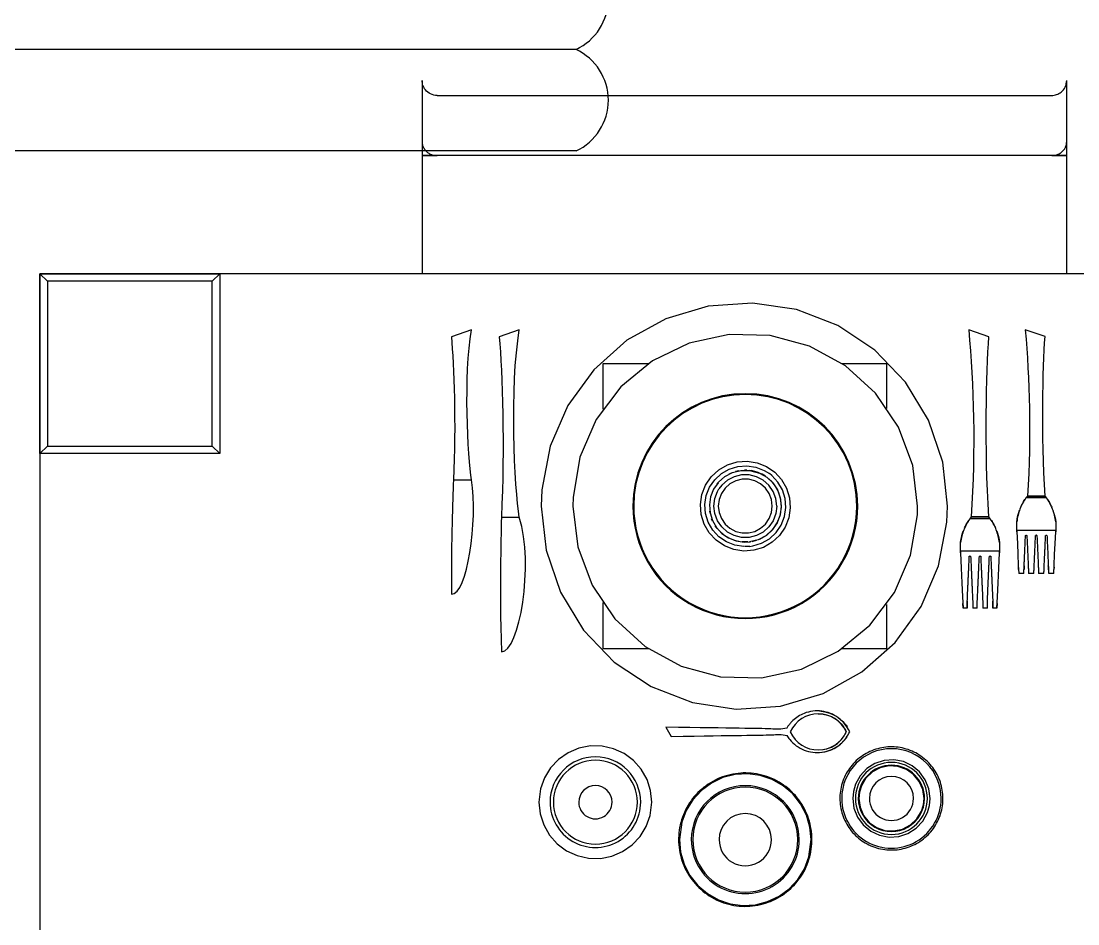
# Model space of a CAD drawing. Header units: metres. Extents: x -658 to -58, y -713 to -118.
# Drawn here: x -100.904 to -100.199, y -196.78 to -196.178 of the extents above; entities that cross this region are included whole.
import ezdxf

# ---------------------------------------------------------------- set-up
doc = ezdxf.new("R2010")
doc.units = ezdxf.units.M
doc.header["$LTSCALE"] = 100
for name, color, linetype in [('DUCT', 4, 'Continuous'), ('plan', 8, 'Continuous'), ('REF-PIPE', 6, 'Continuous')]:
    doc.layers.add(name, color=color, linetype=linetype)

# ---------------------------------------------------------------- blocks, each defined once
blk = doc.blocks.new('Dinner_table_with_dinner_set_and_chairs_18111 - Dinner_table_with_dinner_set_and_chairs_18111-814789-الدور الاول')
for p, q in [((2.34, 0.12), (2.34, 0.88)), ((1.92234, 0.30245), (1.91876, 0.30867)), ((1.775, 0.25), (1.775, 0.22055)), ((1.80532, 0.25), (1.775, 0.25)), ((1.96443, 0.25), (1.93389, 0.25)), ((1.96443, 0.21941), (1.96443, 0.25)), ((1.7014, 0.22006), (1.70153, 0.22302)), ((1.70153, 0.22302), (1.70432, 0.22302)), ((1.70153, 0.22302), (1.70432, 0.22302)), ((1.70792, 0.22302), (1.71102, 0.22302)), ((1.71462, 0.22302), (1.71772, 0.22302)), ((1.72132, 0.22302), (1.72411, 0.22302)), ((1.72132, 0.22302), (1.72411, 0.22302)), ((1.72411, 0.22302), (1.72424, 0.22006)), ((1.66362, 0.19993), (1.66702, 0.19993)), ((1.67022, 0.19993), (1.67372, 0.19993)), ((1.67692, 0.19993), (1.68042, 0.19993)), ((1.68362, 0.19993), (1.68702, 0.19993)), ((1.66343, 0.19581), (1.6635, 0.19725)), ((1.68714, 0.19725), (1.68721, 0.19581)), ((1.69982, 0.17931), (1.69982, 0.18511)), ((1.69982, 0.18511), (1.72582, 0.18511)), ((1.72582, 0.18511), (1.72582, 0.17931)), ((1.86488, 0.17859), (1.86184, 0.17781)), ((1.86634, 0.18184), (1.87004, 0.182)), ((1.86783, 0.17894), (1.87144, 0.1789)), ((1.87374, 0.1786), (1.8768, 0.17783)), ((1.87928, 0.17687), (1.88175, 0.17558)), ((1.66232, 0.16539), (1.66232, 0.17118)), ((1.66232, 0.17118), (1.68832, 0.17118)), ((1.68832, 0.17118), (1.68832, 0.16539)), ((1.88419, 0.17391), (1.88605, 0.17229)), ((1.88822, 0.16991), (1.88949, 0.16815)), ((1.70598, 0.16347), (1.71966, 0.16347)), ((1.70693, 0.16218), (1.71872, 0.16218)), ((1.71872, 0.16218), (1.70693, 0.16218)), ((1.89119, 0.1651), (1.89189, 0.16341)), ((2.03217, 0.16227), (2.02017, 0.16227)), ((1.89294, 0.15977), (1.89318, 0.15836)), ((1.66848, 0.14954), (1.68216, 0.14954)), ((1.66943, 0.14826), (1.68122, 0.14826)), ((1.68122, 0.14826), (1.66943, 0.14826)), ((1.85158, 0.13887), (1.85369, 0.13682)), ((2.06411, 0.1375), (2.05211, 0.1375)), ((1.86659, 0.13118), (1.85997, 0.13295)), ((1.86845, 0.13103), (1.87005, 0.13102)), ((1.87381, 0.13143), (1.87585, 0.13191)), ((1.87894, 0.13301), (1.88063, 0.13383)), ((2.225, 0.115), (2.22, 0.12)), ((2.22, 0), (2.22, 0.12)), ((2.22, 0.12), (2.34, 0.12)), ((2.34, 0.12), (2.335, 0.115)), ((2.34, 0.12), (2.34, 0)), ((2.34, 0), (2.34, 0.12)), ((2.225, 0.115), (2.225, 0.005)), ((2.335, 0.115), (2.225, 0.115)), ((2.335, 0.005), (2.335, 0.115)), ((1.775, 0.08991), (1.775, 0.06)), ((1.96443, 0.06), (1.96443, 0.09036)), ((1.775, 0.06), (1.80496, 0.06)), ((1.93354, 0.06), (1.96443, 0.06)), ((1.66943, 0.04185), (1.68261, 0.0374)), ((1.70693, 0.042), (1.72028, 0.03749)), ((2.02017, 0.0375), (2.03352, 0.04202)), ((2.05211, 0.0375), (2.06546, 0.04202)), ((0.12, 0), (2.22, 0)), ((1.655, 0), (1.655, -0.07881)), ((2.085, -0.07881), (2.085, 0)), ((2.22, 0), (2.225, 0.005)), ((2.34, 0), (2.22, 0)), ((2.22, 0), (2.34, 0)), ((2.225, 0.005), (2.335, 0.005)), ((2.34, 0), (2.335, 0.005)), ((1.655, -0.07881), (1.655, -0.08797)), ((1.655, -0.07881), (1.665, -0.07881)), ((1.665, -0.07881), (1.655, -0.07881)), ((1.665, -0.07881), (2.075, -0.07881)), ((1.665, -0.07881), (2.075, -0.07881)), ((2.075, -0.07881), (2.085, -0.07881)), ((2.085, -0.07881), (2.075, -0.07881)), ((2.085, -0.08797), (2.085, -0.07881)), ((1.655, -0.08797), (1.655, -0.12886)), ((2.085, -0.12886), (2.085, -0.08797)), ((2.075, -0.11894), (1.665, -0.11894))]:
    blk.add_line(p, q)
at = {"flags": 128}
for points in [[(1.91393, 0.3775), (1.91389, 0.37928), (1.91379, 0.38106), (1.91361, 0.38283), (1.91336, 0.38459), (1.91304, 0.38634), (1.91265, 0.38808), (1.91219, 0.3898), (1.91167, 0.3915), (1.91108, 0.39318), (1.91042, 0.39483), (1.90969, 0.39645), (1.9089, 0.39805), (1.90805, 0.39961), (1.90713, 0.40114), (1.90616, 0.40263), (1.90512, 0.40408), (1.90403, 0.40548), (1.90288, 0.40684), (1.90168, 0.40816), (1.90043, 0.40942), (1.89913, 0.41064), (1.89778, 0.4118), (1.89639, 0.4129), (1.89495, 0.41395), (1.89347, 0.41495), (1.89195, 0.41588), (1.8904, 0.41675), (1.88882, 0.41755), (1.8872, 0.4183), (1.88555, 0.41898), (1.88388, 0.41959), (1.88219, 0.42013), (1.88047, 0.42061), (1.87874, 0.42101), (1.87699, 0.42135), (1.87523, 0.42162), (1.87346, 0.42182), (1.87169, 0.42194), (1.86991, 0.422), (1.86813, 0.42198), (1.86635, 0.42189), (1.86458, 0.42173), (1.86281, 0.42151), (1.86106, 0.42121), (1.85932, 0.42084), (1.85759, 0.4204), (1.85589, 0.41989), (1.8542, 0.41931), (1.85254, 0.41867), (1.85091, 0.41796), (1.84931, 0.41719), (1.84773, 0.41635), (1.8462, 0.41546), (1.8447, 0.4145), (1.84324, 0.41348), (1.84182, 0.4124), (1.84045, 0.41127), (1.83912, 0.41008), (1.83784, 0.40885), (1.83661, 0.40756), (1.83544, 0.40622), (1.83432, 0.40484), (1.83325, 0.40341), (1.83224, 0.40195), (1.8313, 0.40044), (1.83041, 0.3989), (1.82958, 0.39732), (1.82882, 0.39571), (1.82813, 0.39407), (1.8275, 0.39241), (1.82694, 0.39072), (1.82644, 0.38901), (1.82602, 0.38728), (1.82566, 0.38554), (1.82537, 0.38378), (1.82516, 0.38201), (1.82501, 0.38024), (1.82494, 0.37846), (1.82493, 0.3775)], [(1.91338, 0.3775), (1.91258, 0.38587), (1.91019, 0.39394), (1.90631, 0.40141), (1.90108, 0.40799), (1.89469, 0.41347), (1.88738, 0.41762), (1.87941, 0.42031), (1.87107, 0.42142), (1.86267, 0.42093), (1.85452, 0.41885), (1.84692, 0.41525), (1.84014, 0.41027), (1.83443, 0.40409), (1.83, 0.39694), (1.82702, 0.38907), (1.82547, 0.3775)], [(2.00707, 0.3525), (2.00626, 0.36025), (2.00388, 0.36767), (2.00002, 0.37443), (1.99485, 0.38026), (1.98859, 0.3849), (1.98151, 0.38815), (1.97391, 0.38987), (1.96612, 0.38999), (1.95847, 0.38851), (1.95129, 0.38548), (1.94489, 0.38104), (1.93954, 0.37538), (1.93547, 0.36874), (1.93286, 0.3614), (1.93179, 0.3525)], [(1.80633, 0.35), (1.8063, 0.35138), (1.80622, 0.35275), (1.80608, 0.35412), (1.80589, 0.35548), (1.80564, 0.35683), (1.80534, 0.35818), (1.80499, 0.35951), (1.80458, 0.36082), (1.80412, 0.36212), (1.80361, 0.3634), (1.80305, 0.36465), (1.80244, 0.36588), (1.80178, 0.36709), (1.80107, 0.36827), (1.80032, 0.36942), (1.79952, 0.37054), (1.79868, 0.37163), (1.79779, 0.37268), (1.79686, 0.3737), (1.79589, 0.37468), (1.79489, 0.37562), (1.79385, 0.37651), (1.79277, 0.37737), (1.79166, 0.37818), (1.79051, 0.37895), (1.78934, 0.37967), (1.78814, 0.38034), (1.78692, 0.38096), (1.78566, 0.38154), (1.78439, 0.38206), (1.7831, 0.38253), (1.78179, 0.38296), (1.78046, 0.38332), (1.77913, 0.38364), (1.77777, 0.3839), (1.77641, 0.38411), (1.77505, 0.38426), (1.77367, 0.38436), (1.7723, 0.3844), (1.77092, 0.38438), (1.76955, 0.38432), (1.76818, 0.38419), (1.76681, 0.38402), (1.76546, 0.38379), (1.76411, 0.3835), (1.76278, 0.38316), (1.76146, 0.38277), (1.76016, 0.38232), (1.75887, 0.38183), (1.75761, 0.38128), (1.75637, 0.38068), (1.75516, 0.38004), (1.75397, 0.37934), (1.75281, 0.3786), (1.75168, 0.37781), (1.75059, 0.37698), (1.74953, 0.37611), (1.7485, 0.37519), (1.74751, 0.37423), (1.74656, 0.37324), (1.74565, 0.3722), (1.74479, 0.37113), (1.74396, 0.37003), (1.74318, 0.3689), (1.74245, 0.36773), (1.74177, 0.36654), (1.74113, 0.36532), (1.74054, 0.36408), (1.74, 0.36281), (1.73952, 0.36152), (1.73908, 0.36022), (1.7387, 0.3589), (1.73837, 0.35756), (1.73809, 0.35621), (1.73787, 0.35485), (1.73771, 0.35349), (1.73759, 0.35212), (1.73754, 0.35074), (1.73753, 0.35)], [(1.79771, 0.35), (1.7969, 0.35641), (1.79452, 0.36242), (1.79072, 0.36765), (1.78574, 0.37177), (1.77989, 0.37453), (1.77354, 0.37574), (1.76709, 0.37533), (1.76094, 0.37333), (1.75548, 0.36986), (1.75106, 0.36515), (1.74795, 0.35948), (1.74658, 0.35473), (1.74614, 0.35)], [(1.82493, 0.3775), (1.82496, 0.37572), (1.82507, 0.37394), (1.82525, 0.37217), (1.8255, 0.37041), (1.82581, 0.36866), (1.8262, 0.36692), (1.82666, 0.3652), (1.82719, 0.3635), (1.82778, 0.36182), (1.82844, 0.36017), (1.82917, 0.35855), (1.82996, 0.35695), (1.83081, 0.35539), (1.83172, 0.35386), (1.8327, 0.35237), (1.83373, 0.35092), (1.83483, 0.34952), (1.83597, 0.34816), (1.83717, 0.34684), (1.83842, 0.34558), (1.83973, 0.34436), (1.84107, 0.3432), (1.84247, 0.3421), (1.84391, 0.34105), (1.84538, 0.34005), (1.8469, 0.33912), (1.84845, 0.33825), (1.85004, 0.33745), (1.85166, 0.3367), (1.8533, 0.33602), (1.85497, 0.33541), (1.85667, 0.33487), (1.85838, 0.33439), (1.86012, 0.33399), (1.86186, 0.33365), (1.86362, 0.33338), (1.86539, 0.33318), (1.86717, 0.33306), (1.86895, 0.333), (1.87073, 0.33302), (1.8725, 0.33311), (1.87428, 0.33327), (1.87604, 0.33349), (1.8778, 0.33379), (1.87954, 0.33416), (1.88126, 0.3346), (1.88297, 0.33511), (1.88465, 0.33569), (1.88631, 0.33633), (1.88795, 0.33704), (1.88955, 0.33781), (1.89112, 0.33865), (1.89266, 0.33954), (1.89416, 0.3405), (1.89562, 0.34152), (1.89703, 0.3426), (1.89841, 0.34373), (1.89973, 0.34492), (1.90101, 0.34615), (1.90224, 0.34744), (1.90342, 0.34878), (1.90454, 0.35016), (1.9056, 0.35159), (1.90661, 0.35305), (1.90756, 0.35456), (1.90845, 0.3561), (1.90927, 0.35768), (1.91003, 0.35929), (1.91073, 0.36093), (1.91136, 0.36259), (1.91192, 0.36428), (1.91241, 0.36599), (1.91284, 0.36772), (1.9132, 0.36946), (1.91348, 0.37122), (1.9137, 0.37299), (1.91384, 0.37476), (1.91392, 0.37654), (1.91393, 0.3775)], [(1.82547, 0.3775), (1.82628, 0.36913), (1.82866, 0.36106), (1.83254, 0.35359), (1.83777, 0.34701), (1.84416, 0.34153), (1.85148, 0.33738), (1.85945, 0.33469), (1.86779, 0.33358), (1.87618, 0.33407), (1.88434, 0.33615), (1.89194, 0.33975), (1.89872, 0.34473), (1.90443, 0.35091), (1.90885, 0.35806), (1.91183, 0.36593), (1.91338, 0.3775)], [(1.7937, 0.35), (1.79289, 0.35589), (1.79051, 0.36135), (1.78675, 0.36595), (1.78188, 0.36937), (1.77626, 0.37134), (1.77032, 0.37172), (1.76451, 0.37047), (1.75924, 0.3677), (1.75493, 0.3636), (1.75188, 0.35849), (1.75057, 0.35425), (1.75015, 0.35)], [(1.93179, 0.3525), (1.93259, 0.34475), (1.93498, 0.33733), (1.93884, 0.33057), (1.94401, 0.32474), (1.95027, 0.3201), (1.95735, 0.31685), (1.96495, 0.31513), (1.97274, 0.31501), (1.98039, 0.31649), (1.98756, 0.31952), (1.99397, 0.32396), (1.99932, 0.32962), (2.00339, 0.33626), (2.006, 0.3436), (2.00707, 0.3525)], [(1.73753, 0.35), (1.73756, 0.34862), (1.73764, 0.34725), (1.73778, 0.34588), (1.73797, 0.34452), (1.73821, 0.34317), (1.73851, 0.34182), (1.73887, 0.34049), (1.73927, 0.33918), (1.73973, 0.33788), (1.74024, 0.3366), (1.7408, 0.33535), (1.74142, 0.33412), (1.74208, 0.33291), (1.74278, 0.33173), (1.74354, 0.33058), (1.74434, 0.32946), (1.74518, 0.32837), (1.74607, 0.32732), (1.74699, 0.3263), (1.74796, 0.32532), (1.74897, 0.32438), (1.75001, 0.32349), (1.75109, 0.32263), (1.7522, 0.32182), (1.75334, 0.32105), (1.75451, 0.32033), (1.75571, 0.31966), (1.75694, 0.31904), (1.75819, 0.31846), (1.75946, 0.31794), (1.76076, 0.31747), (1.76206, 0.31704), (1.76339, 0.31668), (1.76473, 0.31636), (1.76608, 0.3161), (1.76744, 0.31589), (1.76881, 0.31574), (1.77018, 0.31564), (1.77156, 0.3156), (1.77293, 0.31562), (1.77431, 0.31568), (1.77568, 0.31581), (1.77704, 0.31598), (1.7784, 0.31621), (1.77974, 0.3165), (1.78108, 0.31684), (1.7824, 0.31723), (1.7837, 0.31768), (1.78498, 0.31817), (1.78624, 0.31872), (1.78748, 0.31932), (1.7887, 0.31996), (1.78988, 0.32066), (1.79104, 0.3214), (1.79217, 0.32219), (1.79327, 0.32302), (1.79433, 0.32389), (1.79536, 0.32481), (1.79634, 0.32577), (1.79729, 0.32676), (1.7982, 0.3278), (1.79907, 0.32887), (1.79989, 0.32997), (1.80067, 0.3311), (1.8014, 0.33227), (1.80209, 0.33346), (1.80273, 0.33468), (1.80332, 0.33592), (1.80385, 0.33719), (1.80434, 0.33848), (1.80477, 0.33978), (1.80516, 0.3411), (1.80549, 0.34244), (1.80576, 0.34379), (1.80598, 0.34515), (1.80615, 0.34651), (1.80626, 0.34788), (1.80632, 0.34926), (1.80633, 0.35)], [(1.74614, 0.35), (1.74695, 0.34359), (1.74933, 0.33758), (1.75313, 0.33235), (1.75811, 0.32823), (1.76396, 0.32547), (1.77031, 0.32426), (1.77677, 0.32467), (1.78291, 0.32667), (1.78837, 0.33014), (1.7928, 0.33485), (1.79591, 0.34052), (1.79728, 0.34527), (1.79771, 0.35)], [(1.75015, 0.35), (1.75097, 0.34411), (1.75334, 0.33865), (1.75711, 0.33405), (1.76198, 0.33063), (1.76759, 0.32866), (1.77353, 0.32828), (1.77935, 0.32953), (1.78461, 0.3323), (1.78893, 0.3364), (1.79198, 0.34151), (1.79329, 0.34575), (1.7937, 0.35)], [(1.81996, 0.31939), (1.8163, 0.31889), (1.81297, 0.31791), (1.8101, 0.31663), (1.80773, 0.31519), (1.80582, 0.31374), (1.80431, 0.31234), (1.80313, 0.31105), (1.80221, 0.30989), (1.80151, 0.30889)], [(1.82073, 0.31768), (1.81755, 0.31743), (1.81457, 0.31675), (1.81195, 0.31574), (1.80975, 0.31455), (1.80797, 0.3133), (1.80655, 0.31208), (1.80544, 0.31094), (1.80457, 0.3099), (1.80389, 0.30897), (1.80336, 0.30816), (1.80295, 0.30744), (1.80262, 0.30682), (1.80237, 0.30629), (1.80217, 0.30583), (1.80207, 0.30559)], [(1.82073, 0.29351), (1.81755, 0.29375), (1.81457, 0.29444), (1.81195, 0.29545), (1.80975, 0.29664), (1.80797, 0.29789), (1.80655, 0.29911), (1.80544, 0.30025), (1.80457, 0.30129), (1.80389, 0.30221), (1.80336, 0.30303), (1.80295, 0.30374), (1.80262, 0.30436), (1.80237, 0.3049), (1.80217, 0.30535), (1.80207, 0.30559)], [(1.81996, 0.29164), (1.8163, 0.29214), (1.81297, 0.29312), (1.8101, 0.2944), (1.80773, 0.29584), (1.80582, 0.29729), (1.80431, 0.29869), (1.80313, 0.29998), (1.80221, 0.30114), (1.80151, 0.30214)], [(2.00557, 0.155), (2.00234, 0.18441), (1.99281, 0.21242), (1.97743, 0.2377), (1.95693, 0.25904), (1.93228, 0.27542), (1.90468, 0.28606), (1.87542, 0.29046), (1.8459, 0.28841), (1.81753, 0.28001), (1.79166, 0.26565), (1.76952, 0.24601), (1.75217, 0.22205), (1.74043, 0.19489), (1.73486, 0.16582), (1.73443, 0.155)], [(1.98443, 0.155), (1.98119, 0.18209), (1.97167, 0.20765), (1.95639, 0.23026), (1.93621, 0.24862), (1.91228, 0.26172), (1.88593, 0.26881), (1.85866, 0.26949), (1.83199, 0.26374), (1.80743, 0.25186), (1.78636, 0.23453), (1.76997, 0.21273), (1.75917, 0.18767), (1.75457, 0.16078), (1.75443, 0.155)], [(1.70153, 0.22302), (1.70119, 0.21547), (1.70077, 0.20614), (1.70033, 0.19646), (1.69982, 0.18607)], [(1.72582, 0.18607), (1.72531, 0.19646), (1.72487, 0.20614), (1.72445, 0.21547), (1.72411, 0.22302)], [(1.66362, 0.19993), (1.66336, 0.19429), (1.66305, 0.18726), (1.66272, 0.18004), (1.66232, 0.17214)], [(1.68832, 0.17214), (1.68792, 0.18004), (1.6876, 0.18726), (1.68728, 0.19429), (1.68702, 0.19993)], [(1.84037, 0.16278), (1.84282, 0.16903), (1.84661, 0.17458), (1.85153, 0.17915), (1.85735, 0.18251), (1.86377, 0.18449), (1.87047, 0.18499), (1.87711, 0.18399), (1.88336, 0.18153), (1.88891, 0.17775), (1.89348, 0.17283), (1.89684, 0.16701), (1.89882, 0.16059), (1.89932, 0.15389), (1.89832, 0.14725)], [(1.86634, 0.18184), (1.86432, 0.18154), (1.85855, 0.17976), (1.85331, 0.17674), (1.84888, 0.17262), (1.84547, 0.16763), (1.84326, 0.162)], [(1.84544, 0.155), (1.84614, 0.16074), (1.84819, 0.16615), (1.85147, 0.17091), (1.8558, 0.17474), (1.86092, 0.17743), (1.86654, 0.17881)], [(1.85975, 0.17701), (1.85509, 0.17432), (1.85115, 0.17067), (1.84813, 0.16623), (1.84616, 0.16122)], [(1.89253, 0.1488), (1.89333, 0.15411), (1.89293, 0.15947), (1.89134, 0.16461), (1.88865, 0.16926), (1.885, 0.1732), (1.88056, 0.17623), (1.87556, 0.17819), (1.87024, 0.17899), (1.86605, 0.17878)], [(1.87035, 0.18199), (1.87633, 0.18109), (1.88196, 0.17888), (1.88696, 0.17548), (1.89107, 0.17104), (1.89409, 0.16581), (1.89587, 0.16003), (1.89633, 0.154), (1.89542, 0.14802)], [(1.84843, 0.155), (1.84904, 0.16003), (1.85083, 0.16476), (1.85371, 0.16893), (1.8575, 0.17228), (1.86198, 0.17464), (1.8669, 0.17585), (1.87196, 0.17585), (1.87687, 0.17464), (1.88136, 0.17228), (1.88515, 0.16893), (1.88802, 0.16476), (1.88982, 0.16003), (1.89043, 0.155)], [(1.88743, 0.155), (1.8869, 0.15931), (1.88537, 0.16337), (1.8829, 0.16694), (1.87965, 0.16981), (1.87581, 0.17183), (1.8716, 0.17287), (1.86726, 0.17287), (1.86304, 0.17183), (1.8592, 0.16981), (1.85595, 0.16694), (1.85349, 0.16337), (1.85195, 0.15931), (1.85143, 0.155)], [(1.70598, 0.16347), (1.70645, 0.16282), (1.70693, 0.16218)], [(1.71872, 0.16218), (1.7192, 0.16282), (1.71966, 0.16347)], [(1.89832, 0.14725), (1.89587, 0.14099), (1.89208, 0.13544), (1.88716, 0.13087), (1.88134, 0.12751), (1.87492, 0.12553), (1.86822, 0.12503), (1.86158, 0.12603), (1.85533, 0.12849), (1.84978, 0.13227), (1.84521, 0.1372), (1.84185, 0.14301), (1.83987, 0.14943), (1.83937, 0.15613), (1.84037, 0.16278)], [(1.84326, 0.162), (1.84236, 0.15602), (1.84282, 0.14999), (1.8446, 0.14421), (1.84762, 0.13898), (1.85173, 0.13455), (1.85333, 0.13328)], [(1.84616, 0.16122), (1.84536, 0.15591), (1.84576, 0.15055), (1.84735, 0.14541), (1.85003, 0.14076), (1.85103, 0.1395)], [(1.66848, 0.14954), (1.66895, 0.1489), (1.66943, 0.14826)], [(1.68122, 0.14826), (1.6817, 0.1489), (1.68216, 0.14954)], [(1.73443, 0.155), (1.73766, 0.12559), (1.74719, 0.09758), (1.76257, 0.0723), (1.78307, 0.05096), (1.80772, 0.03458), (1.83532, 0.02394), (1.86458, 0.01954), (1.8941, 0.02159), (1.92247, 0.02999), (1.94834, 0.04435), (1.97048, 0.06399), (1.98783, 0.08795), (1.99957, 0.11511), (2.00514, 0.14418), (2.00557, 0.155)], [(1.75443, 0.155), (1.75766, 0.12791), (1.76719, 0.10235), (1.78247, 0.07974), (1.80264, 0.06138), (1.82658, 0.04828), (1.85292, 0.04119), (1.88019, 0.04051), (1.90686, 0.04626), (1.93142, 0.05814), (1.95249, 0.07547), (1.96889, 0.09727), (1.97969, 0.12233), (1.98428, 0.14922), (1.98443, 0.155)], [(1.85997, 0.13295), (1.85513, 0.13573), (1.85107, 0.13956), (1.848, 0.14422), (1.84609, 0.14946), (1.84544, 0.155)], [(1.84843, 0.155), (1.84904, 0.14997), (1.85083, 0.14524), (1.85371, 0.14107), (1.8575, 0.13772), (1.86198, 0.13536), (1.8669, 0.13415), (1.87196, 0.13415), (1.87687, 0.13536), (1.88136, 0.13772), (1.88515, 0.14107), (1.88703, 0.14355)], [(1.85143, 0.155), (1.85195, 0.15069), (1.85349, 0.14663), (1.85595, 0.14306), (1.8592, 0.14019), (1.86304, 0.13817), (1.86726, 0.13713), (1.8716, 0.13713), (1.87581, 0.13817), (1.87965, 0.14019), (1.8829, 0.14306), (1.88537, 0.14663), (1.8869, 0.15069), (1.88743, 0.155)], [(1.89043, 0.155), (1.88982, 0.14997), (1.88802, 0.14524), (1.88703, 0.14355)], [(1.88754, 0.13936), (1.89056, 0.1438), (1.89253, 0.1488)], [(1.89542, 0.14802), (1.89322, 0.14239), (1.88981, 0.1374), (1.88538, 0.13329), (1.88014, 0.13026), (1.87436, 0.12848), (1.86834, 0.12803), (1.86236, 0.12893), (1.85673, 0.13114), (1.85333, 0.13328)], [(1.85599, 0.13507), (1.85813, 0.13379), (1.85929, 0.13322)], [(1.88833, 0.14022), (1.8874, 0.13911), (1.88308, 0.13528), (1.87797, 0.13259), (1.87237, 0.13119), (1.86659, 0.13118)], [(1.86085, 0.13257), (1.86313, 0.13183), (1.86548, 0.13132)]]:
    blk.add_lwpolyline(points, dxfattribs=at)
for centre, radius, start, end in [((1.86943, 0.3775), 0.036, 360, 180), ((1.86943, 0.3775), 0.035, 0, 180), ((1.86943, 0.3775), 0.01745, 360, 180), ((1.77193, 0.35), 0.03319, 360, 180), ((1.96943, 0.3525), 0.03023, 360, 180), ((1.77193, 0.35), 0.024, 0, 180), ((1.86943, 0.3775), 0.036, 180, 360), ((1.86943, 0.3775), 0.035, 180, 0), ((1.86943, 0.3775), 0.01745, 180, 360), ((1.96943, 0.3525), 0.028, 0, 180), ((1.77193, 0.35), 0.02208, 360, 180), ((1.77193, 0.35), 0.01473, 360, 180), ((1.96943, 0.3525), 0.01111, 360, 180), ((1.96943, 0.3525), 0.03023, 180, 360), ((1.96943, 0.3525), 0.028, 180, 0), ((1.96943, 0.3525), 0.01111, 180, 360), ((1.77193, 0.35), 0.03319, 180, 360), ((1.77193, 0.35), 0.024, 180, 0), ((1.77193, 0.35), 0.02208, 180, 360), ((1.77193, 0.35), 0.01473, 180, 360), ((1.86943, 0.155), 0.075, 360, 180), ((1.86943, 0.155), 0.07443, 360, 180), ((1.86943, 0.155), 0.075, 180, 360), ((1.86943, 0.155), 0.07443, 180, 360), ((1.86943, 0.155), 0.02399, 246.78184, 263.21816)]:
    blk.add_arc(centre, radius, start, end)
for centre, start_param, end_param in [((1.82073, 0.2962), 5.164912, 7.401458), ((1.82073, 0.31498), 2.02332, 4.259866)]:
    blk.add_ellipse(centre, major_axis=(0, 0.02147), ratio=0.965926, start_param=start_param, end_param=end_param)
for points, knots in [([(1.84173, 0.30795), (1.84115, 0.30892), (1.83934, 0.31148), (1.83552, 0.31505), (1.83022, 0.31799), (1.82439, 0.3195), (1.81837, 0.3195), (1.81156, 0.31772), (1.80663, 0.31457), (1.80343, 0.31127), (1.80157, 0.30892), (1.80042, 0.30693), (1.79977, 0.30551)], [0.049581, 0.049581, 0.049581, 0.049581, 0.1111111, 0.2222222, 0.3333333, 0.4444444, 0.5555556, 0.6666667, 0.8333333, 0.875, 0.9166667, 1, 1, 1, 1]), ([(1.79977, 0.30551), (1.80064, 0.30363), (1.80276, 0.3002), (1.80874, 0.29459), (1.81636, 0.29153), (1.82439, 0.29153), (1.8312, 0.2933), (1.83614, 0.29645), (1.83934, 0.29974), (1.84065, 0.30139), (1.84141, 0.30254), (1.84173, 0.30307)], [0, 0, 0, 0, 0.1111111, 0.2222222, 0.4444444, 0.5555556, 0.6666667, 0.8333333, 0.875, 0.9166667, 0.950419, 0.950419, 0.950419, 0.950419]), ([(1.91876, 0.30867), (1.87443, 0.30789), (1.85545, 0.30789), (1.84527, 0.30718), (1.84146, 0.30801)], [0, 0, 0, 0, 0.0818795, 0.1143426, 0.1143426, 0.1143426, 0.1143426]), ([(1.84157, 0.30314), (1.84556, 0.30401), (1.85619, 0.30326), (1.87603, 0.30326), (1.92234, 0.30245)], [0.006726, 0.006726, 0.006726, 0.006726, 0.0391891, 0.1210686, 0.1210686, 0.1210686, 0.1210686]), ([(1.70567, 0.18848), (1.70559, 0.19032), (1.70546, 0.19304), (1.7053, 0.19658), (1.70519, 0.19919), (1.70507, 0.20176), (1.70496, 0.20428), (1.70484, 0.20676), (1.70473, 0.20918), (1.70463, 0.21155), (1.70449, 0.21464), (1.70439, 0.21687), (1.70432, 0.21833)], [-1, -1, -1, -1, -0.833333, -0.75, -0.666667, -0.583333, -0.5, -0.416667, -0.333333, -0.25, -0.166667, 0, 0, 0, 0]), ([(1.70792, 0.21833), (1.70786, 0.21687), (1.70775, 0.21464), (1.70762, 0.21155), (1.70751, 0.20918), (1.7074, 0.20676), (1.70729, 0.20428), (1.70717, 0.20176), (1.70706, 0.19919), (1.70694, 0.19658), (1.70678, 0.19304), (1.70666, 0.19032), (1.70657, 0.18848)], [-1, -1, -1, -1, -0.833333, -0.75, -0.666667, -0.583333, -0.5, -0.416667, -0.333333, -0.25, -0.166667, 0, 0, 0, 0]), ([(1.71237, 0.18848), (1.71229, 0.19032), (1.71216, 0.19304), (1.712, 0.19658), (1.71189, 0.19919), (1.71177, 0.20176), (1.71166, 0.20428), (1.71154, 0.20676), (1.71143, 0.20918), (1.71133, 0.21155), (1.71119, 0.21464), (1.71109, 0.21687), (1.71102, 0.21833)], [-1, -1, -1, -1, -0.833333, -0.75, -0.666667, -0.583333, -0.5, -0.416667, -0.333333, -0.25, -0.166667, 0, 0, 0, 0]), ([(1.71462, 0.21833), (1.71456, 0.21687), (1.71445, 0.21464), (1.71432, 0.21155), (1.71421, 0.20918), (1.7141, 0.20676), (1.71399, 0.20428), (1.71387, 0.20176), (1.71376, 0.19919), (1.71364, 0.19658), (1.71348, 0.19304), (1.71336, 0.19032), (1.71327, 0.18848)], [-1, -1, -1, -1, -0.833333, -0.75, -0.666667, -0.583333, -0.5, -0.416667, -0.333333, -0.25, -0.166667, 0, 0, 0, 0]), ([(1.71907, 0.18848), (1.71899, 0.19032), (1.71886, 0.19304), (1.7187, 0.19658), (1.71859, 0.19919), (1.71847, 0.20176), (1.71836, 0.20428), (1.71824, 0.20676), (1.71813, 0.20918), (1.71803, 0.21155), (1.71789, 0.21464), (1.71779, 0.21687), (1.71772, 0.21833)], [-1, -1, -1, -1, -0.833333, -0.75, -0.666667, -0.583333, -0.5, -0.416667, -0.333333, -0.25, -0.166667, 0, 0, 0, 0]), ([(1.72132, 0.21833), (1.72126, 0.21688), (1.72115, 0.21465), (1.72102, 0.21155), (1.72091, 0.20917), (1.7208, 0.20672), (1.72068, 0.20421), (1.72057, 0.20165), (1.72045, 0.19907), (1.72033, 0.19647), (1.72018, 0.19296), (1.72006, 0.19028), (1.71997, 0.18848)], [-1, -1, -1, -1, -0.833333, -0.75, -0.666667, -0.583333, -0.5, -0.416667, -0.333333, -0.25, -0.166667, 0, 0, 0, 0]), ([(1.66817, 0.17455), (1.66811, 0.17578), (1.668, 0.1782), (1.66787, 0.18113), (1.66777, 0.18342), (1.66769, 0.1851), (1.66763, 0.18649), (1.66758, 0.18759), (1.66754, 0.18841), (1.66751, 0.18923), (1.66746, 0.19032), (1.6674, 0.19169), (1.66732, 0.19328), (1.66726, 0.19478), (1.66719, 0.19618), (1.66711, 0.19795), (1.66706, 0.19917), (1.66702, 0.19993)], [-1, -1, -1, -1, -0.875, -0.75, -0.6875, -0.625, -0.5625, -0.53125, -0.5, -0.46875, -0.4375, -0.375, -0.3125, -0.25, -0.1875, -0.125, 0, 0, 0, 0]), ([(1.67022, 0.19993), (1.67018, 0.19917), (1.67013, 0.19795), (1.67005, 0.19618), (1.66999, 0.19478), (1.66992, 0.19328), (1.66985, 0.19169), (1.66979, 0.19032), (1.66974, 0.18923), (1.6697, 0.18841), (1.66966, 0.18759), (1.66961, 0.18649), (1.66955, 0.1851), (1.66947, 0.18342), (1.66937, 0.18113), (1.66924, 0.1782), (1.66913, 0.17578), (1.66907, 0.17455)], [-1, -1, -1, -1, -0.875, -0.8125, -0.75, -0.6875, -0.625, -0.5625, -0.53125, -0.5, -0.46875, -0.4375, -0.375, -0.3125, -0.25, -0.125, 0, 0, 0, 0]), ([(1.67487, 0.17455), (1.67481, 0.17578), (1.6747, 0.1782), (1.67457, 0.18113), (1.67447, 0.18342), (1.67439, 0.1851), (1.67433, 0.18649), (1.67428, 0.18759), (1.67424, 0.18841), (1.67421, 0.18923), (1.67416, 0.19032), (1.6741, 0.19169), (1.67402, 0.19328), (1.67396, 0.19478), (1.67389, 0.19618), (1.67381, 0.19795), (1.67376, 0.19917), (1.67372, 0.19993)], [-1, -1, -1, -1, -0.875, -0.75, -0.6875, -0.625, -0.5625, -0.53125, -0.5, -0.46875, -0.4375, -0.375, -0.3125, -0.25, -0.1875, -0.125, 0, 0, 0, 0]), ([(1.67692, 0.19993), (1.67688, 0.19917), (1.67683, 0.19795), (1.67675, 0.19618), (1.67669, 0.19478), (1.67662, 0.19328), (1.67655, 0.19169), (1.67649, 0.19032), (1.67644, 0.18923), (1.6764, 0.18841), (1.67636, 0.18759), (1.67631, 0.18649), (1.67625, 0.1851), (1.67617, 0.18342), (1.67607, 0.18113), (1.67594, 0.1782), (1.67583, 0.17578), (1.67577, 0.17455)], [-1, -1, -1, -1, -0.875, -0.8125, -0.75, -0.6875, -0.625, -0.5625, -0.53125, -0.5, -0.46875, -0.4375, -0.375, -0.3125, -0.25, -0.125, 0, 0, 0, 0]), ([(1.68157, 0.17455), (1.68151, 0.17578), (1.6814, 0.1782), (1.68127, 0.18113), (1.68117, 0.18342), (1.68109, 0.1851), (1.68103, 0.18649), (1.68098, 0.18759), (1.68094, 0.18841), (1.68091, 0.18923), (1.68086, 0.19032), (1.6808, 0.19169), (1.68072, 0.19328), (1.68066, 0.19478), (1.68059, 0.19618), (1.68051, 0.19795), (1.68046, 0.19917), (1.68042, 0.19993)], [-1, -1, -1, -1, -0.875, -0.75, -0.6875, -0.625, -0.5625, -0.53125, -0.5, -0.46875, -0.4375, -0.375, -0.3125, -0.25, -0.1875, -0.125, 0, 0, 0, 0]), ([(1.68362, 0.19993), (1.68358, 0.19917), (1.68353, 0.19795), (1.68345, 0.19618), (1.68339, 0.19478), (1.68332, 0.19328), (1.68325, 0.19169), (1.68319, 0.19032), (1.68314, 0.18923), (1.6831, 0.18841), (1.68306, 0.18759), (1.68301, 0.18649), (1.68295, 0.1851), (1.68287, 0.18342), (1.68277, 0.18113), (1.68264, 0.1782), (1.68253, 0.17578), (1.68247, 0.17455)], [-1, -1, -1, -1, -0.875, -0.8125, -0.75, -0.6875, -0.625, -0.5625, -0.53125, -0.5, -0.46875, -0.4375, -0.375, -0.3125, -0.25, -0.125, 0, 0, 0, 0]), ([(1.70167, 0.17171), (1.70151, 0.17217), (1.70067, 0.17462), (1.70011, 0.17717), (1.69982, 0.17931)], [0.5893696, 0.5893696, 0.5893696, 0.5893696, 0.6666667, 1, 1, 1, 1]), ([(1.72582, 0.17931), (1.72553, 0.17717), (1.72497, 0.17462), (1.72414, 0.17217), (1.72397, 0.17171)], [0, 0, 0, 0, 0.3333333, 0.4106304, 0.4106304, 0.4106304, 0.4106304]), ([(1.70525, 0.16455), (1.70466, 0.16545), (1.70371, 0.16712), (1.70281, 0.16885), (1.70244, 0.16963)], [0.1579261, 0.1579261, 0.1579261, 0.1579261, 0.3333333, 0.4715544, 0.4715544, 0.4715544, 0.4715544]), ([(1.72315, 0.16966), (1.7228, 0.16887), (1.72197, 0.16709), (1.72093, 0.16548), (1.72033, 0.16459)], [0.5284456, 0.5284456, 0.5284456, 0.5284456, 0.6666667, 0.8420739, 0.8420739, 0.8420739, 0.8420739]), ([(1.66417, 0.15779), (1.66401, 0.15825), (1.66317, 0.16069), (1.66261, 0.16325), (1.66232, 0.16539)], [0.5893696, 0.5893696, 0.5893696, 0.5893696, 0.6666667, 1, 1, 1, 1]), ([(1.68832, 0.16539), (1.68803, 0.16325), (1.68747, 0.16069), (1.68664, 0.15825), (1.68647, 0.15779)], [0, 0, 0, 0, 0.3333333, 0.4106304, 0.4106304, 0.4106304, 0.4106304]), ([(1.66775, 0.15062), (1.66716, 0.15152), (1.66621, 0.15319), (1.66531, 0.15493), (1.66494, 0.15571)], [0.1579261, 0.1579261, 0.1579261, 0.1579261, 0.3333333, 0.4715544, 0.4715544, 0.4715544, 0.4715544]), ([(1.68565, 0.15573), (1.6853, 0.15494), (1.68447, 0.15317), (1.68343, 0.15156), (1.68283, 0.15066)], [0.5284456, 0.5284456, 0.5284456, 0.5284456, 0.6666667, 0.8420739, 0.8420739, 0.8420739, 0.8420739]), ([(1.665, -0.07881), (1.66413, -0.07881), (1.66282, -0.07897), (1.66116, -0.07948), (1.65999, -0.08002), (1.65908, -0.08057), (1.6584, -0.08108), (1.65776, -0.08163), (1.65704, -0.08238), (1.65644, -0.08321), (1.65602, -0.08392), (1.65566, -0.08465), (1.65517, -0.08597), (1.655, -0.08718), (1.655, -0.08797)], [0, 0, 0, 0, 0.166667, 0.25, 0.333333, 0.416667, 0.458333, 0.5, 0.583333, 0.666667, 0.708333, 0.75, 0.833333, 1, 1, 1, 1]), ([(2.085, -0.08797), (2.085, -0.08716), (2.08483, -0.08598), (2.08427, -0.08446), (2.08378, -0.08356), (2.08332, -0.08288), (2.08281, -0.08223), (2.08224, -0.08162), (2.0816, -0.08108), (2.08092, -0.08057), (2.08001, -0.08002), (2.07884, -0.07949), (2.07718, -0.07897), (2.07587, -0.07881), (2.075, -0.07881)], [-1, -1, -1, -1, -0.833333, -0.75, -0.666667, -0.625, -0.583333, -0.5, -0.458333, -0.416667, -0.333333, -0.25, -0.166667, 0, 0, 0, 0]), ([(1.665, -0.11894), (1.66388, -0.11894), (1.66163, -0.11932), (1.65831, -0.12114), (1.65616, -0.12382), (1.65517, -0.12664), (1.655, -0.12812), (1.655, -0.12886)], [-1, -1, -1, -1, -0.785714, -0.571429, -0.285714, -0.142857, 0, 0, 0, 0]), ([(2.075, -0.11894), (2.0765, -0.11894), (2.07949, -0.11962), (2.08279, -0.12223), (2.08462, -0.12553), (2.085, -0.12775), (2.085, -0.12886)], [0, 0, 0, 0, 0.285714, 0.571429, 0.785714, 1, 1, 1, 1])]:
    blk.add_open_spline(points, degree=3, knots=knots)
for points in [[(2.03217, 0.25227), (2.01996, 0.25227), (2.01029, 0.19393), (2.02017, 0.16227)], [(2.03217, 0.16227), (2.0324, 0.18056), (2.03332, 0.20592), (2.03217, 0.25227)], [(1.70432, 0.22302), (1.70432, 0.22156), (1.70432, 0.22), (1.70432, 0.21833)], [(1.70432, 0.21833), (1.70432, 0.22016), (1.70432, 0.22172), (1.70432, 0.22302)], [(1.70792, 0.22302), (1.70792, 0.22172), (1.70792, 0.22016), (1.70792, 0.21833)], [(1.71102, 0.21833), (1.71102, 0.22016), (1.71102, 0.22172), (1.71102, 0.22302)], [(1.71462, 0.22302), (1.71462, 0.22172), (1.71462, 0.22016), (1.71462, 0.21833)], [(1.71772, 0.21833), (1.71772, 0.22016), (1.71772, 0.22172), (1.71772, 0.22302)], [(1.72132, 0.21833), (1.72132, 0.22), (1.72132, 0.22156), (1.72132, 0.22302)], [(1.72132, 0.22302), (1.72132, 0.22172), (1.72132, 0.22016), (1.72132, 0.21833)], [(2.06544, 0.21376), (2.05504, 0.21418), (2.04764, 0.16485), (2.05211, 0.1375)], [(2.06411, 0.1375), (2.06458, 0.153), (2.06573, 0.17447), (2.06544, 0.21376)], [(1.66713, 0.19747), (1.66717, 0.19661), (1.66721, 0.19571), (1.66726, 0.19477)], [(1.68339, 0.19477), (1.68343, 0.19571), (1.68347, 0.19657), (1.68351, 0.19741)], [(1.69982, 0.18511), (1.69982, 0.18543), (1.69982, 0.18575), (1.69982, 0.18607)], [(1.69982, 0.18607), (1.69982, 0.18584), (1.69982, 0.18561), (1.69982, 0.18538)], [(1.70657, 0.18848), (1.70648, 0.18843), (1.70628, 0.18836), (1.70596, 0.18836), (1.70576, 0.18843), (1.70567, 0.18848)], [(1.70597, 0.18838), (1.70607, 0.18836), (1.70618, 0.18836), (1.70628, 0.18838)], [(1.71327, 0.18848), (1.71318, 0.18843), (1.71298, 0.18836), (1.71266, 0.18836), (1.71246, 0.18843), (1.71237, 0.18848)], [(1.71267, 0.18838), (1.71277, 0.18836), (1.71288, 0.18836), (1.71298, 0.18838)], [(1.71997, 0.18848), (1.71988, 0.18843), (1.71968, 0.18836), (1.71936, 0.18836), (1.71916, 0.18843), (1.71907, 0.18848)], [(1.71937, 0.18838), (1.71947, 0.18836), (1.71958, 0.18836), (1.71968, 0.18838)], [(1.72582, 0.18607), (1.72582, 0.18575), (1.72582, 0.18543), (1.72582, 0.18511)], [(1.72582, 0.18538), (1.72582, 0.18561), (1.72582, 0.18584), (1.72582, 0.18606)], [(1.69982, 0.17931), (1.70024, 0.17636), (1.70168, 0.17073), (1.70434, 0.16577), (1.70598, 0.16347)], [(1.71966, 0.16347), (1.7213, 0.16577), (1.72397, 0.17073), (1.72541, 0.17636), (1.72582, 0.17931)], [(1.66232, 0.17118), (1.66232, 0.17151), (1.66232, 0.17183), (1.66232, 0.17214)], [(1.66232, 0.17214), (1.66232, 0.17192), (1.66232, 0.17169), (1.66232, 0.17146)], [(1.66907, 0.17455), (1.66898, 0.17451), (1.66878, 0.17444), (1.66846, 0.17444), (1.66826, 0.17451), (1.66817, 0.17455)], [(1.67577, 0.17455), (1.67568, 0.17451), (1.67548, 0.17444), (1.67516, 0.17444), (1.67496, 0.17451), (1.67487, 0.17455)], [(1.67517, 0.17446), (1.67527, 0.17444), (1.67538, 0.17443), (1.67548, 0.17446)], [(1.68247, 0.17455), (1.68238, 0.17451), (1.68218, 0.17444), (1.68186, 0.17444), (1.68166, 0.17451), (1.68157, 0.17455)], [(1.68832, 0.17146), (1.68832, 0.17169), (1.68832, 0.17191), (1.68832, 0.17214)], [(1.68832, 0.17214), (1.68832, 0.17183), (1.68832, 0.17151), (1.68832, 0.17118)], [(1.66232, 0.16539), (1.66274, 0.16243), (1.66418, 0.1568), (1.66684, 0.15184), (1.66848, 0.14954)], [(1.68216, 0.14954), (1.6838, 0.15184), (1.68647, 0.1568), (1.68791, 0.16243), (1.68832, 0.16539)], [(1.70693, 0.16218), (1.70989, 0.11575), (1.70861, 0.06601), (1.70693, 0.042)], [(1.72028, 0.03749), (1.71728, 0.07382), (1.71553, 0.1167), (1.71872, 0.16218)], [(2.02017, 0.16227), (2.02337, 0.1441), (2.02664, 0.07421), (2.02017, 0.0375)], [(2.03352, 0.04202), (2.03157, 0.06602), (2.02973, 0.11578), (2.03217, 0.16227)], [(1.66943, 0.14826), (1.67205, 0.10715), (1.67091, 0.06311), (1.66943, 0.04185)], [(1.68261, 0.0374), (1.67994, 0.0697), (1.67839, 0.10782), (1.68122, 0.14826)], [(2.05211, 0.1375), (2.05467, 0.12294), (2.05729, 0.06692), (2.05211, 0.0375)], [(2.06546, 0.04202), (2.06386, 0.06107), (2.06228, 0.10058), (2.06411, 0.1375)]]:
    blk.add_open_spline(points, degree=3)
blk = doc.blocks.new('A$Cb06f5615')
at = {"layer": 'plan', "rotation": 180}
blk.add_blockref('Dinner_table_with_dinner_set_and_chairs_18111 - Dinner_table_with_dinner_set_and_chairs_18111-814789-الدور الاول', (-29.10354, 14.90949), dxfattribs=at)
blk = doc.blocks.new('CCD32')
at = {"layer": 'DUCT'}
for p, q in [((-0.5, 0), (0.5, 0)), ((-0.5, -0.075), (0.5, -0.075))]:
    blk.add_line(p, q, dxfattribs=at)
for centre in [(-0.4825, -0.0375), (-0.4825, -0.1125)]:
    blk.add_arc(centre, 0.04138, 115.01689, 244.98311, dxfattribs=at)

msp = doc.modelspace()

# ---------------------------------------------------------------- block references
at = {"layer": 'plan'}
msp.add_blockref('A$Cb06f5615', (-69.44773, -211.2557), dxfattribs=at)
at = {"layer": 'REF-PIPE', "lineweight": 9, "xscale": 0.9028173591575768, "yscale": 0.9028173591575768, "zscale": 0.9028173591575768, "rotation": 180}
msp.add_blockref('CCD32', (-100.98502, -196.26428), dxfattribs=at)

doc.saveas('drawing.dxf')
